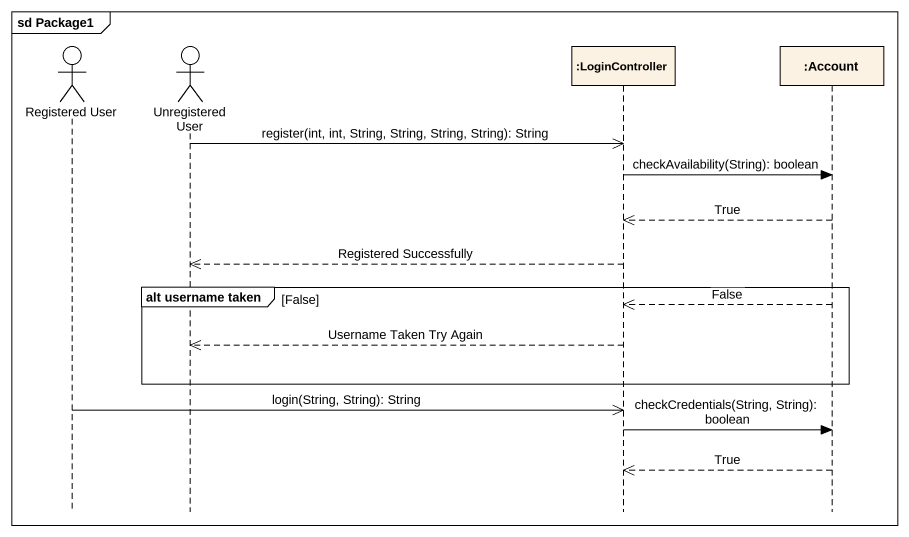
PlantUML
@startuml
mainframe sd Package1
hide footbox
actor "Registered User" as Registered_User
actor "Unregistered User" as Unregistered_User
participant ":LoginController" as LoginController
participant ":Account" as Account

Unregistered_User ->> LoginController : register(int, int, String, String, String, String): String
LoginController -> Account : checkAvailability(String): boolean
Account -->> LoginController : True
LoginController -->> Unregistered_User : Registered Successfully
group alt username taken [False]
  Account -->> LoginController : False
  LoginController -->> Unregistered_User : Username Taken Try Again
end
Registered_User ->> LoginController : login(String, String): String
LoginController -> Account : checkCredentials(String, String): boolean
Account -->> LoginController : True
@enduml
